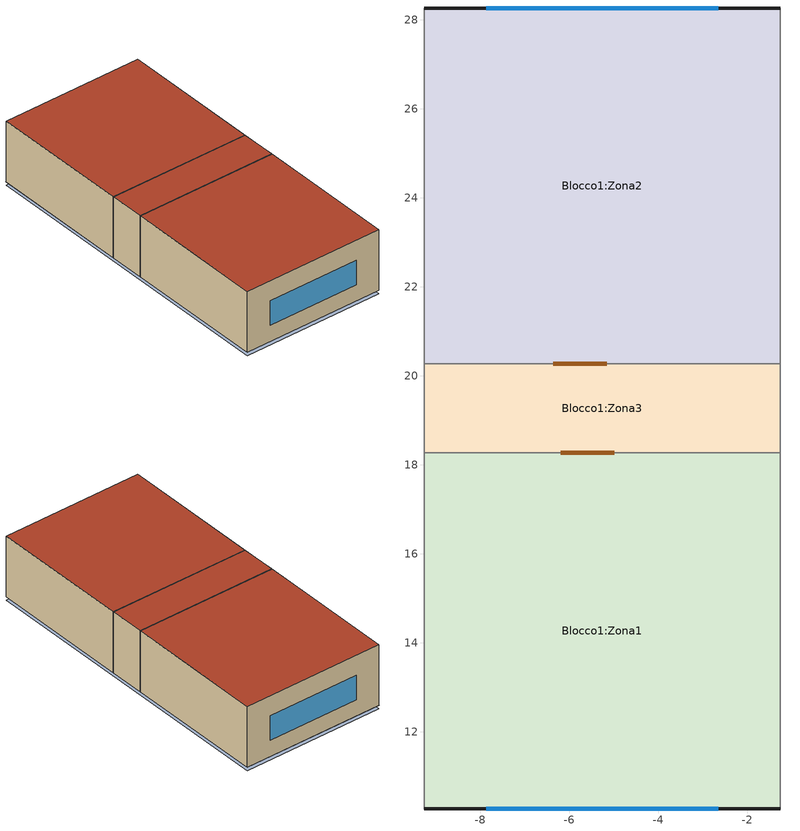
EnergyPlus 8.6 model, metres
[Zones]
Blocco1:Zona2
 floor adiabatic (Pavimento interno di progetto): -1.26,20.26 -9.26,20.26 -9.26,28.26 -1.26,28.26 z0
 wall outside (Parete_besos): -1.26,28.26 -9.26,28.26 z0:3.5
 wall adiabatic (Partizione di progetto): -1.26,20.26 -1.26,28.26 / -9.26,28.26 -9.26,20.26 z0:3.5
 wall to Blocco1:Zona3 (Partizione di progetto): -9.26,20.26 -1.26,20.26 z0:3.5
 window (1001): -2.64,28.26 -7.87,28.26 z0.94:2.36
 door inside (Porta interna di progetto): -6.36,20.26 -5.16,20.26 z0.1:2.3
 roof outside (Tetto_besos): -9.26,20.26 -1.26,20.26 -1.26,28.26 -9.26,28.26 z3.5
Blocco1:Zona3
 floor adiabatic (Pavimento interno di progetto): -1.26,18.26 -9.26,18.26 -9.26,20.26 -1.26,20.26 z0
 wall adiabatic (Partizione di progetto): -1.26,18.26 -1.26,20.26 / -9.26,20.26 -9.26,18.26 z0:3.5
 wall to Blocco1:Zona1 (Partizione di progetto_Rev): -9.26,18.26 -1.26,18.26 z0:3.5
 door inside (Porta interna di progetto): -6.19,18.26 -4.99,18.26 z0.1:2.3
 roof outside (Tetto_besos): -9.26,18.26 -1.26,18.26 -1.26,20.26 -9.26,20.26 z3.5
Blocco1:Zona1
 floor adiabatic (Pavimento interno di progetto): -1.26,10.26 -9.26,10.26 -9.26,18.26 -1.26,18.26 z0
 wall outside (Parete_besos): -9.26,10.26 -1.26,10.26 z0:3.5
 wall adiabatic (Partizione di progetto): -1.26,10.26 -1.26,18.26 / -9.26,18.26 -9.26,10.26 z0:3.5
 window (1001): -7.87,10.26 -2.64,10.26 z0.94:2.36
 roof outside (Tetto_besos): -9.26,10.26 -1.26,10.26 -1.26,18.26 -9.26,18.26 z3.5
shading: -1.26,28.26 -1.26,10.26 / -9.26,10.26 -9.26,28.26 z0:3.5; -1.26,10.26 -9.26,10.26 -9.26,28.26 -1.26,28.26 z-0.2
[Site:Location]
Group8 (01-01:31-12)  (01-01:31-12): Latitude=41.8; Longitude=12.23; Time Zone=1; Elevation {m}=3
[Site:GroundTemperature:BuildingSurface]
18, 18, 18, 18, 18, 18, 18, 18, 18, 18, 18, 18
[Site:GroundTemperature:Deep]
14, 14, 14, 14, 14, 14, 14, 14, 14, 14, 14, 14
[Site:GroundTemperature:Shallow]
14, 14, 14, 14, 14, 14, 14, 14, 14, 14, 14, 14
[Site:GroundTemperature:FCfactorMethod]
January FCfactorMethod ground temperature {C}=7.8; Februry FCfactorMethod ground temperature {C}=9.2; March FCfactorMethod ground temperature {C}=11.92; April FCfactorMethod ground temperature {C}=14.49; May FCfactorMethod ground temperature {C}=19.36; June FCfactorMethod ground temperature {C}=21.92; July FCfactorMethod ground temperature {C}=22.63; August FCfactorMethod ground temperature {C}=21.33; September FCfactorMethod ground temperature {C}=18.32; October FCfactorMethod ground temperature {C}=14.58; November FCfactorMethod ground temperature {C}=10.9; December FCfactorMethod ground temperature {C}=8.47
[Site:GroundReflectance]
0.2, 0.2, 0.2, 0.2, 0.2, 0.2, 0.2, 0.2, 0.2, 0.2, 0.2, 0.2
[Site:GroundReflectance:SnowModifier]
2, 2
[SizingPeriod:DesignDay] Day of Month=15; Humidity Condition Type=WetBulb; Barometric Pressure {N/M**2}=101289; Wind Direction {Degrees N=0, S=180}=0; Rain Indicator=No; Snow on ground indicator=No
Name | Month | Day Type -- used for schedules | Maximum Dry-Bulb Temperature {C} | Daily Dry-Bulb Temperature Range {C} | Wetbulb at Maximum Dry-Bulb{C} | Wind Speed {m/s} | Daylight Savings Time Indicator | Solar Model Indicator | Clearness {0.0 to 1.2} | Max Dry-Bulb {C} | Daily Temp Range {C} | Wet-Bulb at Max {C} | Wind Speed {M/Sec} | Clearness {0.0 to 1.2} - gives no sun (but does include long wave radiant heat exchange with sky)
Summer Design Day in Group8 (01-01:31-12) Lug | 7 | SummerDesignDay | 32.2 | 11 | 21.7 | 0 | Yes | ASHRAEClearSky | 0.98
Summer Design Day in Group8 (01-01:31-12) Ago | 8 | SummerDesignDay | 33.2 | 10.9 | 22.7 | 0 | Yes | ASHRAEClearSky | 0.98
Summer Design Day in Group8 (01-01:31-12) Set | 9 | SummerDesignDay | 29.4 | 10.2 | 21.6 | 0 | Yes | ASHRAEClearSky | 0.98
Winter Design Day in Group8 (01-01:31-12) | 1 | WinterDesignDay |  |  |  |  | No |  |  | -0.3 | 0 | -0.3 | 13.4 | 0
[Building]
Building: North Axis=90; Terrain=Suburbs; Loads Convergence Tolerance=.04; Temperature Convergence Tolerance=.4; Solar Distribution=FullExterior; Maximum number of warmup days=25; Minimum number of warmup days=6
[Material:NoMass] Roughness=Rough; Thermal Emittance=0.9; Solar Absorptance=0.7; Visible Absorptance=0.7
Name | Resistance {m2-K/w}
3_RVAL_3 | .18
5_RVAL_2; 6_RVAL_2 | .15
[Construction]
Pavimento interno di progetto: Cast Concrete (Dense)_01
Tetto_besos: Asphalt 1_001, Isolante_besos_01445, 3_RVAL_3, Plasterboard_0013
Partizione di progetto: Gypsum Plasterboard_0025, 5_RVAL_2, Gypsum Plasterboard_0025
Partizione di progetto_Rev: Gypsum Plasterboard_0025, 6_RVAL_2, Gypsum Plasterboard_0025
Parete_besos: Brickwork Outer_01, isolante_00795, Concrete Block (Medium)_01, Gypsum Plastering_0013
Porta interna di progetto: Painted Oak_0035
1001: 38, 1004, 2, 1001, 2
[WindowMaterial:Gas]
Name | Gas type (Air - Argon - Krypton - Xenon - SF6 - Custom) | Thickness {m}
1001 | Air | .006
1004 | Argon | .013
[WindowMaterial:Glazing] Optical data type {SpectralAverage or Spectral}=SpectralAverage; Thickness {m}=.003; IR transmittance at normal incidence=0; IR emissivity: front side=.84; Conductivity {W/m-K}=.9; Dirt Correction Factor for Solar and Visible Transmittance=1
Name | Solar transmittance at normal incidence | Solar reflectance at normal incidence: front side | Solar reflectance at normal incidence: back side | Visible transmittance at normal incidence | Visible reflectance at normal incidence: front side | Visible reflectance at normal incidence: back side | IR emissivity: back side
2 | .837 | .075 | .075 | .898 | .081 | .081 | .84
38 | .74 | .09 | .1 | .82 | .11 | .12 | .2
[Material] Roughness=Rough
Name | Thickness {m} | Conductivity {w/m-K} | Density {kg/m3} | Specific Heat {J/kg-K} | Thermal Emittance | Solar Absorptance | Visible Absorptance
Cast Concrete (Dense)_01 | .1 | 1.4 | 2100 | 840 | 0.9 | 0.6 | 0.6
Asphalt 1_001 | .01 | 0.7 | 2100 | 1000 | 0.9 | 0.85 | 0.9
Isolante_besos_01445 | .1445 | .04 | 12 | 840 | .9 | .6 | .6
Plasterboard_0013 | .013 | 0.25 | 2800 | 896 | 0.9 | 0.5 | 0.5
Gypsum Plasterboard_0025 | .025 | 0.25 | 900 | 1000 | 0.9 | 0.5 | 0.5
Brickwork Outer_01 | .1 | 0.84 | 1700 | 800 | 0.9 | 0.7 | 0.7
isolante_00795 | .0795 | .034 | 35 | 1400 | .9 | .6 | .6
Concrete Block (Medium)_01 | .1 | 0.51 | 1400 | 1000 | 0.9 | 0.6 | 0.6
Gypsum Plastering_0013 | .013 | 0.4 | 1000 | 1000 | 0.9 | 0.5 | 0.5
Painted Oak_0035 | .035 | 0.19 | 700 | 2390 | 0.9 | 0.5 | 0.5
[Zone] Relative North (to building)=0; Zone Type=1; Zone multiplier=1; Zone inside convection algorithm=TARP; Part Of Total Floor Area=Yes
Name | Zone volume | Floor Area
Blocco1:Zona2; Blocco1:Zona1 | 201.7509 | 59.3385
Blocco1:Zona3 | 47.736 | 14.04
[PEOPLE] Number of People Calculation Method=People/Area; radiant fraction=.3; User Specified Sensible Fraction=AutoCalculate; CO2 generation rate per unit of activity level (units m3/s-W=3.82e-08; Enable ASHRAE 55 comfort warnings=No; MRT Calculation Type=ZoneAveraged; Work Efficiency SCHEDULE Name (0.0-1.0,real)=Work efficiency; Clothing Insulation Calculation Method=ClothingInsulationSchedule; Air Velocity SCHEDULE Name (units m/s, real)=AirVelocitySchedule
Name | Zone | Number of People SCHEDULE | People per Zone Floor Area | Activity level SCHEDULE Name (units W/person, real) | Clothing Insulation SCHEDULE Name (real)
People Blocco1:Zona2 | Blocco1:Zona2 | Office_OpenOff_Occ | .111 | Activity Schedule 146 | Clothing Schedule 146
People Blocco1:Zona3 | Blocco1:Zona3 | Office_Circulation_Occ | 0.117333 | Activity Schedule 153 | Clothing Schedule 153
People Blocco1:Zona1 | Blocco1:Zona1 | Office_OpenOff_Occ | .111 | Activity Schedule 160 | Clothing Schedule 160
[Lights] Design Level calculation method=Watts/Area; Return Air Fraction=0; Radiant fraction=.42; Fraction Visible=.18; Fraction Replaceable=1
Name | Zone | Lighting SCHEDULE | Watts per Zone Area {W/m2} | LightsEndUseKey
Blocco1:Zona2 General lighting | Blocco1:Zona2 | Office_OpenOff_Light | 20 | ELECTRIC EQUIPMENT#Blocco1:Zona2#GeneralLights
Blocco1:Zona3 General lighting | Blocco1:Zona3 | Office_Circulation_Light | 5 | ELECTRIC EQUIPMENT#Blocco1:Zona3#GeneralLights
Blocco1:Zona1 General lighting | Blocco1:Zona1 | Office_OpenOff_Light | 20 | ELECTRIC EQUIPMENT#Blocco1:Zona1#GeneralLights
[OtherEquipment] Fuel Type=Electricity; Design Level calculation method=Watts/Area; Latent fraction=0; Radiant fraction=.2; Fraction Lost=0; Carbon Dioxide Generation Rate=0
Name | Zone | Equipment SCHEDULE | Watts per Zone Area {watts/m2} | End-use category
Blocco1:Zona2 Computing gain 1 | Blocco1:Zona2 | Office_OpenOff_Equip | 10 | ELECTRIC EQUIPMENT#Blocco1:Zona2#05
Blocco1:Zona2 Equipment 2 | Blocco1:Zona2 | Office_OpenOff_Equip | 11.77 | ELECTRIC EQUIPMENT#Blocco1:Zona2#05
Blocco1:Zona3 Equipment 1 | Blocco1:Zona3 | Office_Circulation_Equip | 1.85 | ELECTRIC EQUIPMENT#Blocco1:Zona3#05
Blocco1:Zona1 Computing gain 1 | Blocco1:Zona1 | Office_OpenOff_Equip | 10 | ELECTRIC EQUIPMENT#Blocco1:Zona1#05
Blocco1:Zona1 Equipment 2 | Blocco1:Zona1 | Office_OpenOff_Equip | 11.77 | ELECTRIC EQUIPMENT#Blocco1:Zona1#05
[WaterUse:Equipment] Peak Volumetric Flow Rate {m3/s}=3.66287e-07; DHW SCHEDULE=Office_OpenOff_Occ
Name | Target Temperature Schedule | Hot Water Supply Temperature Schedule | Cold Water Supply Temperature Schedule | Zone
DHW Blocco1:Zona2 | DHW Supply Temperature Blocco1:Zona2 | DHW Supply Temperature Blocco1:Zona2 | DHW Mains Temperature Blocco1:Zona2 | Blocco1:Zona2
DHW Blocco1:Zona1 | DHW Supply Temperature Blocco1:Zona1 | DHW Supply Temperature Blocco1:Zona1 | DHW Mains Temperature Blocco1:Zona1 | Blocco1:Zona1
[Daylighting:Controls] Daylighting Method=SplitFlux; Availability Schedule=On; Lighting Control Type=Continuous; Minimum Input Power Fraction for Continuous or ContinuousOff Dimming Control=0.1; Minimum Light Output Fraction for Continuous or ContinuousOff Dimming Control=0.1; Number of Stepped Control Steps=1; Probability Lighting will be Reset When Needed in Manual Stepped Control=1; Glare Calculation Azimuth Angle of View Direction Clockwise from Zone y-Axis=0; Maximum Allowable Discomfort Glare Index=22; DElight Gridding Resolution=1; Fraction of Zone Controlled by Reference Point 1=1
Name | Zone | Glare Calculation Daylighting Reference Point | Daylighting Reference Point 1 | Illuminance Setpoint at Reference Point 1 {lux}
Blocco1:Zona2 | Blocco1:Zona2 | Blocco1:Zona2 Ref Point 1 | Blocco1:Zona2 Ref Point 1 | 400
Blocco1:Zona3 | Blocco1:Zona3 | Blocco1:Zona3 Ref Point 1 | Blocco1:Zona3 Ref Point 1 | 100
Blocco1:Zona1 | Blocco1:Zona1 | Blocco1:Zona1 Ref Point 1 | Blocco1:Zona1 Ref Point 1 | 400
[ZoneInfiltration:DesignFlowRate] Infiltration SCHEDULE=On 24/7; Design Volume Flow Rate calculation method=Flow/zone; Constant Term Coefficient=1; Temperature Term Coefficient=0; Velocity Term Coefficient=0; Velocity Squared Term Coefficient=0
Name | Zone | Design Volume Flow Rate (m3/s)
Blocco1:Zona2 Infiltration | Blocco1:Zona2 | .028021
Blocco1:Zona3 Infiltration | Blocco1:Zona3 | .00663
Blocco1:Zona1 Infiltration | Blocco1:Zona1 | .028021
[ZoneVentilation:DesignFlowRate] Design Volume Flow Rate calculation method=Flow/zone; Vent type - no fan energy=NATURAL; Pressure rise (Pa)=0; Total efficiency (0-1)=1; Constant Term Coefficient=1; Temperature Term Coefficient=0; Velocity Term Coefficient=0; Velocity Squared Term Coefficient=0; Minimum indoor temperature (degC)=-100; Maximum Indoor Temperature {C}=24; Max temperature difference for operation=2; Minimum outdoor Temperature (degC)=-100; Maximum outdoor Temperature {C}=24; Maximum WindSpeed {m/s}=40
Name | Zone | Natural Ventilation SCHEDULE | Natural ventilation rate (m3/s)
Blocco1:Zona2 Nat Vent | Blocco1:Zona2 | estate_CNV | .28021
Blocco1:Zona3 Nat Vent | Blocco1:Zona3 | Office_Circulation_Occ | .0663
Blocco1:Zona1 Nat Vent | Blocco1:Zona1 | estate_CNV | .28021
[Sizing:Zone] Zone Cooling Design Supply Air Temperature Input Method=SupplyAirTemperature; Zone Cooling Design Supply Air Temperature (C)=12; Zone Cooling Design Supply Air Temperature Difference=0; Zone Heating Design Supply Air Temperature Input Method=SupplyAirTemperature; Zone Heating Design Supply Air Temperature (C)=35; Zone Heating Design Supply Air Temperature Difference=0; Zone Cooling Design Supply Air Humidity Ratio (kgWater/kgDryAir)=0.0077; Zone Heating Design Supply Air Humidity Ratio (kgWater/kgDryAir)=0.0156; Zone Heating Sizing Factor=1.25; Zone Cooling Sizing Factor=1.15; Cooling Design Air Flow Method=DesignDay; Cooling Minimum Air Flow Fraction=0; Heating Design Air Flow Method=DesignDay
Name | Design Specification Outdoor Air Object | Design Specification Zone Air Distribution Object
Blocco1:Zona2 | Blocco1:Zona2 | Blocco1:Zona2
Blocco1:Zona3 | Blocco1:Zona3 | Blocco1:Zona3
Blocco1:Zona1 | Blocco1:Zona1 | Blocco1:Zona1
[DesignSpecification:ZoneAirDistribution] Zone Air Distribution Effectiveness in Cooling Mode (dimensionless)=1; Zone Air Distribution Effectiveness in Heating Mode (dimensionless)=1
Blocco1:Zona2; Blocco1:Zona3; Blocco1:Zona1
[DesignSpecification:OutdoorAir] Outdoor Air Method=Sum; Outdoor Air Flow per Person {m3/s}=.01; Outdoor Air Flow per Zone Floor Area {m3/s-m2}=0; Outdoor Air Flow per Zone {m3/s}=0; Outdoor Air Flow Air Changes per Hour=0
Name | Outdoor Air Flow Rate Fraction Schedule
Blocco1:Zona2; Blocco1:Zona1 | Office_OpenOff_Occ
Blocco1:Zona3 | Office_Circulation_Occ
[ZoneControl:Thermostat]
Blocco1:Zona2 Thermostat: Blocco1:Zona2, Zone Control Type Sched, ThermostatSetpoint:DualSetpoint, Dual Setpoint - Zone Blocco1:Zona2
Blocco1:Zona3 Thermostat: Blocco1:Zona3, Zone Control Type Sched, ThermostatSetpoint:DualSetpoint, Dual Setpoint - Zone Blocco1:Zona3
Blocco1:Zona1 Thermostat: Blocco1:Zona1, Zone Control Type Sched, ThermostatSetpoint:DualSetpoint, Dual Setpoint - Zone Blocco1:Zona1
[ThermostatSetpoint:DualSetpoint]
Dual Setpoint - Zone Blocco1:Zona2: Blocco1:Zona2 Heating Setpoint Schedule, Blocco1:Zona2 Cooling SP Sch
Dual Setpoint - Zone Blocco1:Zona3: Blocco1:Zona3 Heating Setpoint Schedule, Blocco1:Zona3 Cooling SP Sch
Dual Setpoint - Zone Blocco1:Zona1: Blocco1:Zona1 Heating Setpoint Schedule, Blocco1:Zona1 Cooling SP Sch
[Zone equipment]
Blocco1:Zona2: Blocco1:Zona2 Ideal Loads Air
Blocco1:Zona3: Blocco1:Zona3 Ideal Loads Air
Blocco1:Zona1: Blocco1:Zona1 Ideal Loads Air
[ZoneHVAC:IdealLoadsAirSystem] Maximum Heating Supply Air Temperature {C}=35; Minimum Cooling Supply Air Temperature {C}=12; Maximum Heating Supply Air Humidity Ratio {kg-H2O/kg-air}=0.0156; Minimum Cooling Supply Air Humidity Ratio {kg-H2O/kg-air}=0.0077; Heating Limit=LimitCapacity; Maximum Heating Air Flow Rate {m3/s}=Autosize; Maximum Sensible Heating Capacity=Autosize; Cooling Limit=LimitFlowRateAndCapacity; Maximum Cooling Air Flow Rate {m3/s}=Autosize; Maximum Total Cooling Capacity=Autosize; Dehumidification Control Type=None; Humidification Control Type=None; Outdoor Air Economizer Type=NoEconomizer; Heat Recovery Type=None
Name | Heating Availability Schedule | Cooling availability schedule | Design Specification Outdoor Air Object
Blocco1:Zona2 Ideal Loads Air | Blocco1:Zona2 Heating Availability Sch | Blocco1:Zona2 Cooling Availability Sch | Blocco1:Zona2
Blocco1:Zona3 Ideal Loads Air | Blocco1:Zona3 Heating Availability Sch | Blocco1:Zona3 Cooling Availability Sch | Blocco1:Zona3
Blocco1:Zona1 Ideal Loads Air | Blocco1:Zona1 Heating Availability Sch | Blocco1:Zona1 Cooling Availability Sch | Blocco1:Zona1
[Schedule:Compact]
On; On 24/7: Any Number, Through: 12/31, For: AllDays, Until: 24:00, 1
Work efficiency: Any Number, Through: 12/31, For: AllDays, Until: 24:00, 0
AirVelocitySchedule: Any Number, Through: 12/31, For: AllDays, Until: 24:00, .137
Office_Circulation_Occ; Office_OpenOff_Occ: Fraction, Through: 31 Dec, For: Weekdays SummerDesignDay, Until: 07:00, 0, Until: 08:00, 0.25, Until: 09:00, 0.5, Until: 12:00, 1, Until: 14:00, 0.75, Until: 17:00, 1, Until: 18:00, 0.5, Until: 19:00, 0.25, Until: 24:00, 0, For: Weekends, Until: 24:00, 0, For: Holidays, Until: 24:00, 0, For: WinterDesignDay AllOtherDays, Until: 24:00, 0
Office_Circulation_Light; Office_OpenOff_Light: Fraction, Through: 31 Dec, For: Weekdays SummerDesignDay, Until: 07:00, 0, Until: 19:00, 1, Until: 24:00, 0, For: Weekends, Until: 24:00, 0, For: Holidays, Until: 24:00, 0, For: WinterDesignDay AllOtherDays, Until: 24:00, 0
Office_Circulation_Equip; Office_OpenOff_Equip: Fraction, Through: 31 Dec, For: Weekdays SummerDesignDay, Until: 07:00, 0.05394, Until: 20:00, 1, Until: 24:00, 0.05394, For: Weekends, Until: 24:00, 0.05394, For: Holidays, Until: 24:00, 0.05394, For: WinterDesignDay AllOtherDays, Until: 24:00, 0
estate_CNV: Fraction, Through: 31 Mar, For: AllDays, Until: 24:00, 0, Through: 30 Sep, For: Weekdays SummerDesignDay WinterDesignDay, Until: 06:00, 1, Until: 18:00, 0, Until: 24:00, 1, For: Weekends, Until: 24:00, 1, For: AllOtherDays, Until: 24:00, 0, Through: 31 Dec, For: AllDays, Until: 24:00, 0
Activity Schedule 146; Activity Schedule 160: Any Number, Through: 12/31, For: AllDays, Until: 24:00, 110.7
Clothing Schedule 146; Clothing Schedule 153; Clothing Schedule 160: Any Number, Through: 4/1, For: AllDays, Until: 24:00, 1, Through: 9/30, For: AllDays, Until: 24:00, .5, Through: 12/31, For: AllDays, Until: 24:00, 1
DHW Supply Temperature Blocco1:Zona2; DHW Supply Temperature Blocco1:Zona1: Temperature, Through: 12/31, For: AllDays, Until: 24:00, 65
DHW Mains Temperature Blocco1:Zona2; DHW Mains Temperature Blocco1:Zona1: Temperature, Through: 12/31, For: AllDays, Until: 24:00, 10
Activity Schedule 153: Any Number, Through: 12/31, For: AllDays, Until: 24:00, 126
Blocco1:Zona2 Heating Setpoint Schedule; Blocco1:Zona1 Heating Setpoint Schedule: Temperature, Through: 31 Dec, For: Weekdays SummerDesignDay, Until: 24:00, -50, For: WinterDesignDay, Until: 24:00, 22, For: Weekends, Until: 24:00, 10, For: Holidays, Until: 24:00, 10, For: AllOtherDays, Until: 24:00, -50
Blocco1:Zona2 Heating Availability Sch; Blocco1:Zona1 Heating Availability Sch: Temperature, Through: 31 Dec, For: Weekdays SummerDesignDay, Until: 24:00, 0, For: WinterDesignDay, Until: 24:00, 1, For: Weekends, Until: 24:00, 1, For: Holidays, Until: 24:00, 1, For: AllOtherDays, Until: 24:00, 0
Blocco1:Zona2 Cooling SP Sch; Blocco1:Zona1 Cooling SP Sch: Temperature, Through: 31 Mar, For: AllDays, Until: 24:00, 100, Through: 30 Sep, For: Weekdays SummerDesignDay WinterDesignDay, Until: 06:00, 100, Until: 18:00, 26, Until: 24:00, 100, For: Weekends, Until: 24:00, 100, For: AllOtherDays, Until: 24:00, 100, Through: 31 Dec, For: AllDays, Until: 24:00, 100
Blocco1:Zona2 Cooling Availability Sch; Blocco1:Zona1 Cooling Availability Sch: Temperature, Through: 31 Mar, For: AllDays, Until: 24:00, 0, Through: 30 Sep, For: Weekdays SummerDesignDay WinterDesignDay, Until: 06:00, 0, Until: 18:00, 1, Until: 24:00, 0, For: Weekends, Until: 24:00, 0, For: AllOtherDays, Until: 24:00, 0, Through: 31 Dec, For: AllDays, Until: 24:00, 0
Blocco1:Zona3 Heating Setpoint Schedule: Temperature, Through: 31 Dec, For: Weekdays SummerDesignDay, Until: 05:00, 12, Until: 19:00, 20, Until: 24:00, 12, For: WinterDesignDay, Until: 24:00, 20, For: Weekends, Until: 24:00, 12, For: Holidays, Until: 24:00, 12, For: AllOtherDays, Until: 24:00, -50
Blocco1:Zona3 Heating Availability Sch: Temperature, Through: 31 Dec, For: Weekdays SummerDesignDay, Until: 05:00, 1, Until: 19:00, 1, Until: 24:00, 1, For: WinterDesignDay, Until: 24:00, 1, For: Weekends, Until: 24:00, 1, For: Holidays, Until: 24:00, 1, For: AllOtherDays, Until: 24:00, 0
Blocco1:Zona3 Cooling SP Sch: Temperature, Through: 31 Dec, For: Weekdays SummerDesignDay, Until: 05:00, 100, Until: 19:00, 23, Until: 24:00, 100, For: Weekends, Until: 24:00, 100, For: Holidays, Until: 24:00, 100, For: WinterDesignDay AllOtherDays, Until: 24:00, 100
Blocco1:Zona3 Cooling Availability Sch: Temperature, Through: 31 Dec, For: Weekdays SummerDesignDay, Until: 05:00, 0, Until: 19:00, 1, Until: 24:00, 0, For: Weekends, Until: 24:00, 0, For: Holidays, Until: 24:00, 0, For: WinterDesignDay AllOtherDays, Until: 24:00, 0
[Schedule:Day:Hourly]
Summer Control Type Day Sch; Winter Control Type Day Sch: Control Type, 4, 4, 4, 4, 4, 4, 4, 4, 4, 4, 4, 4, 4, 4, 4, 4, 4, 4, 4, 4, 4, 4, 4, 4
[Schedule:Week:Daily]
Summer Control Type Week Sch: Summer Control Type Day Sch, Summer Control Type Day Sch, Summer Control Type Day Sch, Summer Control Type Day Sch, Summer Control Type Day Sch, Summer Control Type Day Sch, Summer Control Type Day Sch, Summer Control Type Day Sch, Summer Control Type Day Sch, Summer Control Type Day Sch, Summer Control Type Day Sch, Summer Control Type Day Sch
Winter Control Type Week Sch: Winter Control Type Day Sch, Winter Control Type Day Sch, Winter Control Type Day Sch, Winter Control Type Day Sch, Winter Control Type Day Sch, Winter Control Type Day Sch, Winter Control Type Day Sch, Winter Control Type Day Sch, Winter Control Type Day Sch, Winter Control Type Day Sch, Winter Control Type Day Sch, Winter Control Type Day Sch
[Schedule:Year]
Zone Control Type Sched: Control Type, Winter Control Type Week Sch, 1, 1, 3, 31, Summer Control Type Week Sch, 4, 1, 9, 30, Winter Control Type Week Sch, 10, 1, 12, 31
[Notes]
Hourly weather file: C:\ProgramData\DesignBuilder\Weather Data\ITA_ROMA-FIUMICINO_IGDG.epw
